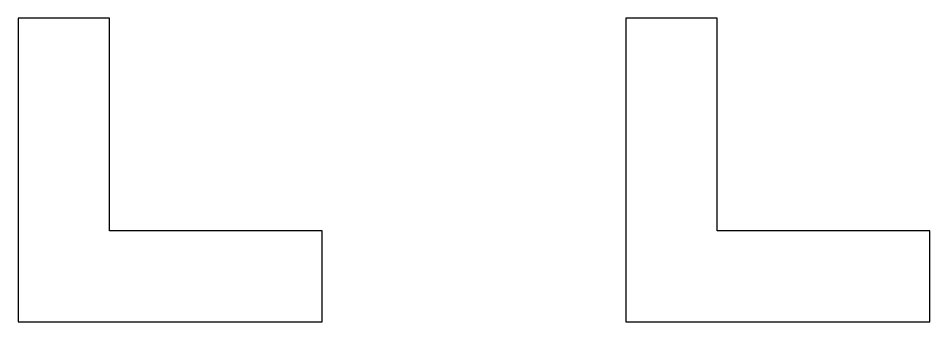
# Model space of a CAD drawing. Header units: millimetres. Extents: x -20 to 10, y 0 to 10.
import ezdxf

# ---------------------------------------------------------------- set-up
doc = ezdxf.new("R2010")
doc.units = ezdxf.units.MM

# ---------------------------------------------------------------- blocks, each defined once
blk = doc.blocks.new('LSHAPE')
blk.add_lwpolyline([(0, 0), (10, 0), (10, 3), (3, 3), (3, 10), (0, 10)], close=True)

msp = doc.modelspace()

# ---------------------------------------------------------------- block references
at = {"extrusion": (0, 0, -1), "xscale": -1}
msp.add_blockref('LSHAPE', (20, 0), dxfattribs=at)
msp.add_blockref('LSHAPE', (0, 0))

doc.saveas('drawing.dxf')
